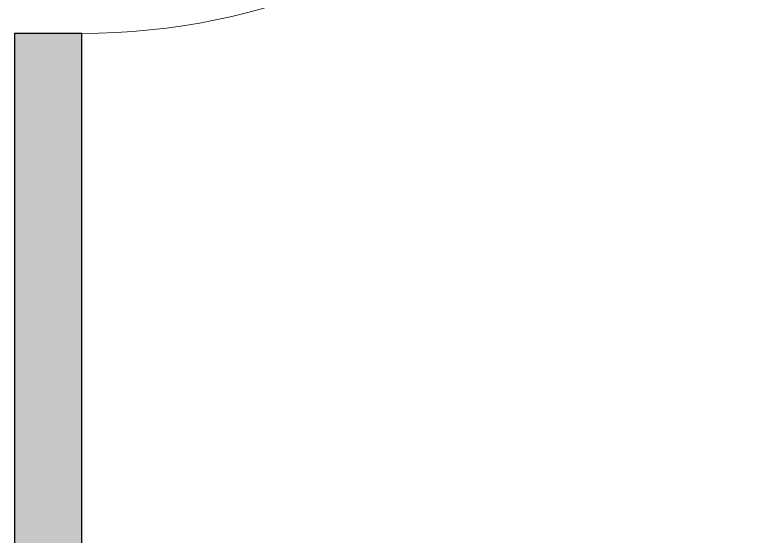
# Model space of a CAD drawing. Header units: millimetres. Extents: x 79795 to 317870, y -36033 to 97293.
# Drawn here: x 226351 to 227463, y 15964 to 16756 of the extents above; entities that cross this region are included whole.
import ezdxf

# ---------------------------------------------------------------- set-up
doc = ezdxf.new("R2010")
doc.units = ezdxf.units.MM
doc.header["$MEASUREMENT"] = 0
for name, color, linetype, lineweight in [('CSM-STL-XX-ZZ-M3-A-XXXX-00001_detached _19_04_21__rvt-1-Level 4$0$A-DOOR', 4, 'CONTINUOUS', 9), ('CSM-STL-XX-ZZ-M3-A-XXXX-00001_detached _19_04_21__rvt-1-Level 4$0$A-WALL-PATT', 7, 'CONTINUOUS', 9), ('CSM-STL-XX-ZZ-M3-A-XXXX-00001_detached _19_04_21__rvt-1-Level 4$0$I-WALL', 7, 'CONTINUOUS', 9)]:
    doc.layers.add(name, color=color, linetype=linetype, lineweight=lineweight)

msp = doc.modelspace()

# ---------------------------------------------------------------- hatches: boundary and pattern name
at = {"layer": 'CSM-STL-XX-ZZ-M3-A-XXXX-00001_detached _19_04_21__rvt-1-Level 4$0$A-WALL-PATT'}
h = msp.add_hatch(color=256, dxfattribs=at)
h.paths.add_polyline_path([(226452.8, 15208.3), (226452.8, 16727.8), (226350.8, 16727.8), (226350.8, 15208.3)], flags=0)
h.paths.add_polyline_path([(226452.8, 17737.8), (226452.8, 19427.8), (226350.8, 19427.8), (226350.8, 17737.8)], flags=0)
h.paths.add_polyline_path([(226350.8, 20437.8), (226452.8, 20437.8), (226452.8, 22127.3), (226350.8, 22127.3), (226350.8, 20983.1)], flags=0)
h.paths.add_polyline_path([(226350.8, 23137.3), (226452.8, 23137.3), (226452.8, 24827.3), (226350.8, 24827.3), (226350.8, 23587.4)], flags=0)
h.paths.add_polyline_path([(226452.8, 25837.3), (226452.8, 25956.3), (226350.8, 25956.3), (226350.8, 25837.3)], flags=0)

# ---------------------------------------------------------------- linework, layer by layer
at = {"layer": 'CSM-STL-XX-ZZ-M3-A-XXXX-00001_detached _19_04_21__rvt-1-Level 4$0$A-DOOR'}
msp.add_arc((226452.8, 17737.8), 1010, 270, 0, dxfattribs=at)
at = {"layer": 'CSM-STL-XX-ZZ-M3-A-XXXX-00001_detached _19_04_21__rvt-1-Level 4$0$I-WALL', "lineweight": 30}
for p, q in [((226350.8, 16727.8), (226350.8, 15208.3)), ((226452.8, 16727.8), (226350.8, 16727.8)), ((226452.8, 15631.5), (226452.8, 16727.8))]:
    msp.add_line(p, q, dxfattribs=at)

doc.saveas('drawing.dxf')
